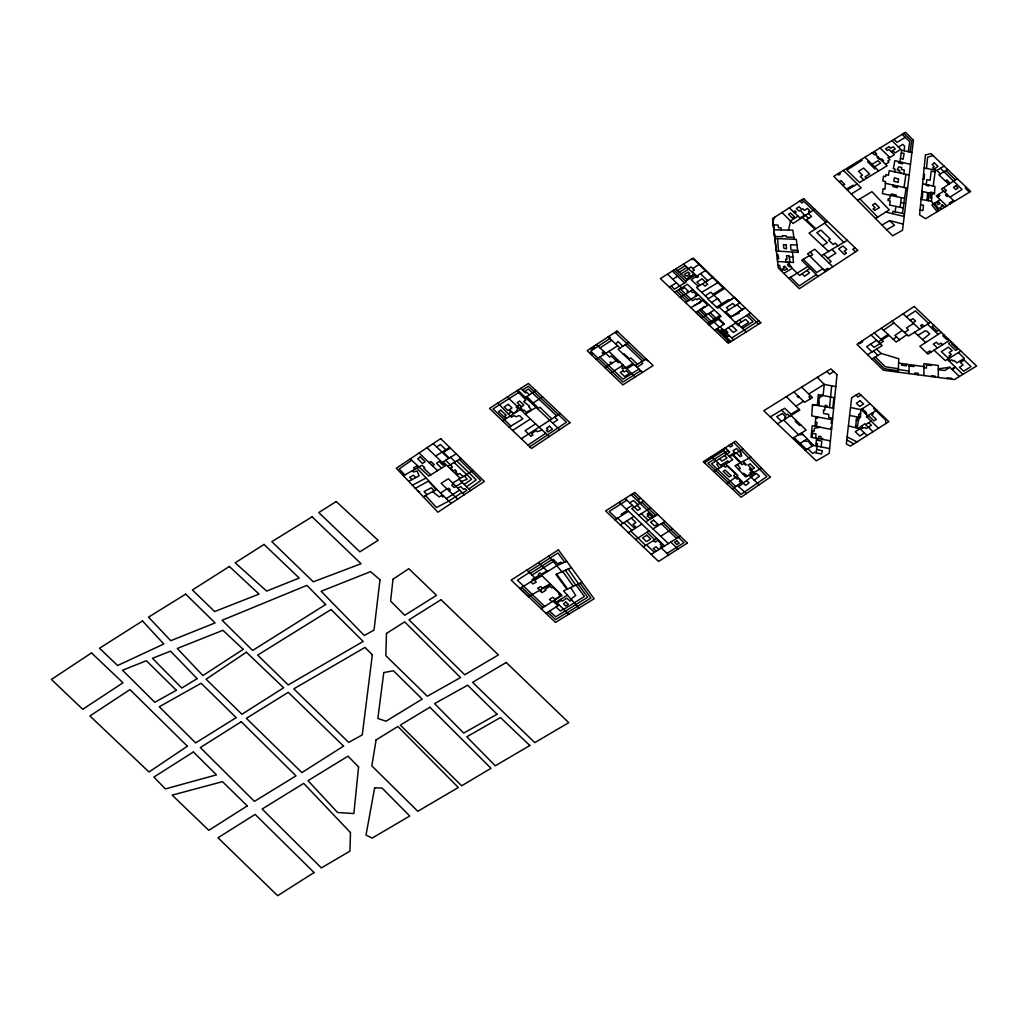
<?xml version="1.0" encoding="UTF-8"?>
<svg xmlns="http://www.w3.org/2000/svg" width="1028" height="1028" viewBox="0 0 1028 1028"><rect width="100%" height="100%" fill="white"/><g stroke="black" fill="none" stroke-linecap="round" stroke-linejoin="round"><path stroke-width="1.5" d="M918.261 374.822L918.287 373.37L914.856 372.92L914.869 374.372M906.413 364.246L906.375 365.827L901.633 365.223L901.723 363.539M908.958 373.601L909.189 364.657L898.613 363.077M815.821 438.134L815.975 433.957L812.416 433.315M898.266 372.2L898.793 358.746L881.137 353.452L876.55 349.083M909.189 175.094L889.194 170.609L888.5 175.3L885.943 174.567L885.635 176.585L883.527 176.109L882.795 180.954L885.532 181.596L885.005 189.229L883.052 188.715L882.422 193.624L904.524 198.34L902.481 213.349L904.473 213.991M870.099 403.76L860.796 409.619L860.436 417.574L849.603 415.466M819.213 405.726L818.969 397.875L819.74 398.003L819.856 396.333L821.603 396.667L821.796 395.279M826.718 407.049L826.82 405.61L825.278 405.238L824.752 410.198L823.454 410.005L823.646 413.564L828.658 414.348L828.761 417.432L832.667 418.165M927.025 200.447L927.577 192.634M928.425 200.704L928.978 192.93M938.77 210.753L931.471 201.244L932.01 193.585M812.107 437.44L812.595 430.861L814.189 431.195L814.369 428.265L820.318 427.262M904.203 150.756L904.576 146.105L902.687 144.37L898.421 146.991M817.401 405.417L818.288 394.598L834.697 397.797M815.975 445.869L816.617 438.288M830.637 429.319L830.791 427.507L831.716 427.687M815.037 426.222L815.859 416.661M855.643 427.648L856.465 418.37L858.765 418.743M926.511 168.425L927.603 157.258L933.013 155.511M823.12 395.536L824.225 384.382L817.311 377.327M829.519 407.538L831.678 385.847M832.847 408.129L833.901 397.643M816.592 426.53L817.016 422.444L815.41 421.878M795.543 419.835L795.364 421.441L799.347 425.206L801.108 425.206M821.154 446.897L821.835 441.102L816.463 440.112M817.645 416.995L817.478 418.332L815.744 417.998M892.677 213.721L892.972 211.344L902.481 213.349M895.182 211.807L895.863 206.397M900.13 207.296L901.338 197.659M890.235 195.294L889.747 199.072L888.243 198.7L887.999 200.563L890.287 201.051L889.593 205.073L903.085 207.926M896.21 196.566L896.39 195.166L891.533 193.958L891.276 195.513M897.637 186.068L897.431 187.636L892.805 186.479L893.024 185.027M928.798 185.117L928.682 185.991L926.138 185.348L926.832 179.592L930.07 180.337L931.188 171.111L935.107 171.959M933.231 186.068L935.339 170.147M822.593 439.393L822.708 438.622L820.897 438.262L821.051 436.72L818.969 436.129L818.481 438.635M903.792 173.886L904.344 170.095L901.415 169.479L901.762 167.435L898.78 166.934L897.161 169.787L899.551 170.288L899.166 171.291L901.517 173.372M903.997 187.507L905.925 174.362M910.05 152.08L911.669 141.003L903.843 133.344M908.238 151.681L909.741 141.748L902.198 134.36M904.524 198.34L906.092 187.983M902.687 162.488L902.455 163.876L898.369 162.771L898.665 161.537L894.887 160.638L893.332 168.682L895.118 169.132L894.604 171.83M816.695 449.442L822.361 450.791L821.513 454.042L816.129 452.757L817.466 443.646L816.181 443.415M857.146 428.008L859.022 417.291L858.637 414.425L860.642 413.012M831.793 419.642L831.125 423.073L832.14 423.407M788.527 230.054L790.558 221.007M772.915 221.328L774.688 217.242M754.205 480.204L759.474 476.17L756.171 473.394L738.644 486.565M732.411 489.058L742.383 481.682L736.832 476.388M570.913 599.041L575.744 595.533L570.771 587.541M726.68 483.661L737.898 475.63L725.819 464.052M521.479 406.728L523.843 405.032L519.654 401.036L517.123 402.655L521.479 406.728L520.245 407.345L523.213 410.532L524.1 410.031L526.233 412.267L531.373 409.491L528.79 406.818L529.651 406.381L523.625 401.562L525.976 400.123L516.981 390.781M464.245 484.471L471.608 479.279L454.145 462.484M466.519 486.745L476.221 479.896L456.805 460.852M468.794 489.02L480.821 480.526L459.246 459.362M809.935 268.308L799.63 275.491L792.19 268.308L787.821 262.14M411.688 460.236L399.16 468.922L404.839 474.949M603.899 351.563L602.151 352.771L603.834 354.519M883.489 330.206L893.975 322.959M902.25 330.399L894.887 335.488L899.577 339.703M904.627 332.545L908.444 329.898L906.478 327.971L913.519 323.447M922.63 339.638L929.749 333.882L926.909 331.17L925.161 330.849L917.94 335.372M875.599 154.585L876.614 153.904L874.211 151.553M542.129 429.974L537.284 431.734L536.076 430.591L531.489 433.598L532.954 434.985L530.936 436.296L525.115 430.681L535.575 423.844M722.53 331.427L736.433 322.522M952.66 343.146L951.62 343.853L957.479 349.391L955.732 350.497L948.536 343.532L951.247 341.81M648.347 361.008L645.533 359.222M833.631 371.481L829.647 374.179L826.795 371.416M907.004 334.678L896.198 342.003L881.33 328.215M597.204 345.19L596.086 344.817M525.539 397.438L535.832 390.486M729.25 335.603L727.863 336.529L720.949 329.898L722.376 328.999M891.315 151.566L895.311 148.893L893.036 146.747L890.736 148.238L889.104 146.631L885.609 148.867L887.305 150.512L889.002 149.433L894.386 154.688L889.85 157.464L880.032 147.968M707.675 323.614L719.934 315.39M527.981 445.137L545.688 433.289M529.728 446.807L566.454 422.225L528.341 386.284L522.52 390.023M462.664 493.106L466.815 490.343L464.913 488.583L463.679 489.456L460.672 486.54L457.807 488.236M800.015 217.987L805.091 214.736L805.631 215.237M816.296 274.553L799.231 285.9L790.545 277.239M881.921 340.05L889.014 335.334M906.439 316.868L915.46 310.893L928.682 323.473M880.97 339.176L888.076 334.473M910.294 320.453L912.954 318.68L915.601 321.109L912.89 322.856M893.191 339.214L896.557 336.991M609.887 338.546L590.702 351.178L622.917 382.056L640.701 370.71M600.069 347.914L611.711 340.255M615.823 344.084L618.008 341.502L622.801 346.256M957.286 178.679L941.519 189.062L954.408 201.308M688.4 268.629L691.086 266.933L692.795 268.526L699.079 264.402M705.311 295.82L710.836 292.196L712.995 294.342L723.237 287.904L693.63 259.095L692.795 259.673L691.921 258.786M521.273 438.738L560.221 413.487M864.381 432.981L859.755 436.013L855.245 431.709L859.986 428.689L848.396 425.9M814.767 209.275L793.012 223.462L782.038 212.5M711.556 302.515L717.544 298.595L721.733 303.864L728.505 299.636L729.443 300.561L734.339 297.452L739.89 302.759L724.804 312.461L719.15 307.128M944.012 334.897L942.753 335.732L946.968 339.703L948.214 338.906M635.664 539.584L648.976 530.911M685.625 281.197L695.082 275.054M432.467 465.774L434.24 464.617L430.925 461.559L429.19 462.677M822.541 245.808L827.27 242.724L816.836 232.662L820.871 230.054L830.277 239.087L828.555 240.141L833.181 244.51L835.134 243.071L837.91 245.872M529.343 572.455L517.431 580.216L544.737 606.43M941.34 332.34L919.867 346.282L927.937 354.082L949.628 340.255M625.487 367.446L622.878 369.129L621.876 368.242L622.994 367.549L621.58 366.174M714.666 330.258L724.393 323.961L718.276 318.205M798.923 444.276L807.25 438.879M952.275 369.617L954.254 368.332L953.701 367.806M705.838 270.261L691.189 279.706L698.308 286.388M889.194 156.834L887.884 157.682L889.965 159.687L887.806 160.972L889.002 162.128L885.545 164.274M512.612 430.462L530.384 419L549.222 436.604M552.691 423.061L557.6 419.887L554.593 417.085M937.549 197.183L939.836 195.706L938.525 194.433M940.119 199.599L931.882 204.932L937.163 211.717M937.446 209.031L938.474 208.363L934.503 203.223M772.593 218.578L803.6 198.622L857.827 250.382L799.334 288.701L778.273 267.935L772.593 218.578L776.333 251.05L797.895 252.348L797.689 250.498L790.943 249.868L790.571 244.703L796.996 245.075M794.734 213.002L796.212 212.051L795.029 210.894L793.513 211.845M790.519 220.969L798.036 216.124M804.294 199.278L801.968 200.768L801.275 200.113M518.652 392.503L493.054 408.926L510.98 426.029M524.319 391.655L528.302 389.098L556.611 415.787M628.828 342.388L618.085 349.276L642.461 372.38M623.392 354.3L624.137 353.825L629.457 358.875L630.922 357.962L637.514 364.208M716.555 307.192L721.733 303.864M440.524 493.029L446.974 488.891M636.987 367.189L642.821 363.462L641.202 361.907M947.906 183.395L949.384 182.444L946.801 179.951L945.259 180.889M739.235 325.246L738.425 325.76L735.585 323.062M876.601 340.294L866.643 346.68L872.04 351.897M669.395 287.197L676.334 282.764M674.754 292.299L687.334 284.268L721.052 316.418L708.523 324.424M842.934 185.567L844.733 184.423L840.943 180.632L839.118 181.699M827.411 221.341L809.01 233.099L828.568 251.462M638.941 369.052L622.968 379.216L599.851 357.037M709.256 325.118L718.405 319.284L723.879 324.295M943.691 191.131L936.212 195.924L946.801 205.908M946.891 194.176L945.516 195.063L946.994 196.528L948.42 195.628M950.026 197.145L962.067 189.473L940.453 168.258M966.371 187.353L965.241 188.073L969.443 192.236M528.61 571.735L557.973 552.948L564.693 562.162M530.332 573.418L551.895 559.63M532.054 575.102L553.462 561.404M733.671 442.413L766.849 476.645L741.059 494.327L707.971 463.255L728.081 450.521M720.602 465.363L727.67 460.84L728.942 462.06M541.126 608.73L561.995 595.405L541.499 575.269M546.009 613.382L559.206 604.965M694.08 274.091L686.267 279.063L675.73 268.963M609.373 338.084L610.208 337.557L609.039 336.503M724.753 288.315L707.855 299.058L717.557 308.13L734.339 297.452M714.139 310.07L701.738 317.96L695.956 312.448L708.588 304.763M447.206 489.11L448.581 488.223L450.392 489.919L448.992 490.806M459.657 490.099L446.268 498.619M462.047 492.489L448.799 501.086L436.502 507.524L425.464 495.496M677.478 270.621L685.303 265.648M615.772 333.033L617.738 331.787M502.538 420.85L520.438 409.491M444.212 464.283L442.875 465.131L439.136 461.418L436.502 463.255L441.59 468.125M525.347 414.181L536.063 407.371M619.755 361.856L618.381 362.743L611.21 355.945L609.604 356.986L596.51 344.534M635.291 365.582L646.098 358.862L642.449 361.136L625.23 344.688M452.693 483.096L473.15 470.438M810.103 256.28L812.711 254.636L810.141 252.181M742.473 328.395L753.1 321.648L746.636 315.467M731.743 337.994L758.792 320.813M726.77 341.784L728.299 340.808M626.926 500.173L609.18 511.43L616.787 518.69M878.272 341.887L881.613 339.767M626.27 509.104L632.284 505.288M627.504 510.274L621.092 514.347L622.146 515.285M643.721 501.021L631.757 508.629L668.367 543.619M614.975 519.847L628.519 511.237M795.89 406.15L803.549 401.293M725.267 447.733L729.79 452.217L711.543 463.769L735.804 486.54M718.354 463.204L716.747 464.219L719.497 468.061M713.869 471.634L732.694 459.683L722.221 449.673M939.078 330.181L937.24 331.35L932.1 326.416L933.938 325.272M628.404 532.658L641.896 524.087M563.691 609.398L584.379 596.497L576.053 585.086M565.4 611.095L587.63 597.255L578.07 584.161M959.394 376.518L949.872 367.279L944.758 370.53L938.307 369.707M567.109 612.791L590.882 598L580.088 583.223M951.71 369.078L955.14 366.893M667.082 553.398L683.954 542.681L663.086 522.584M436.643 446.923L440.447 444.52L445.844 449.763M690.957 307.706L703.499 299.765M788.913 263.682L787.435 264.62L789.08 266.689L790.982 266.599M591.588 354.853L592.205 354.467L590.457 352.758L589.815 353.144M596.227 359.312L617.674 345.806M604.965 367.703L617.597 359.749L635.253 376.98M726.565 333.021L727.811 332.237L725.164 329.68M679.225 272.291L687.09 267.357M680.973 273.962L688.824 269.04M532.054 403.593L542.655 396.924M875.522 218.514L889.271 209.892L871.911 191.658L857.545 200.344M827.797 258.272L835.841 253.222L832.012 249.406M741.188 327.148L748.731 322.432L745.596 319.4L738.027 324.077M640.868 498.272L637.861 500.161L640.74 502.923M546.909 570.861L541.435 574.305L540.111 572.917L538.261 574.215L539.263 575.127L531.964 579.599L532.902 580.537M620.321 524.935L633.929 516.403L664.602 545.971M638.735 515.298L650.724 507.781M645.674 521.928L657.637 514.437M652.986 528.919L664.91 521.44M660.683 536.269L672.569 528.816M651.174 554.4L680.215 536.192M610.542 373.061L623.174 365.184M797.998 395.921L797.163 396.435L798.448 397.605L799.244 397.129M867.529 354.724L882.14 345.588L871.063 334.999M725.742 448.182L723.365 449.673L724.008 450.341L704.386 462.741M926.678 352.861L929.852 350.882L931.06 352.09M860.976 395.048L857.892 396.975L856.016 395.112M867.118 417.227L868.968 416.07L873.916 420.837L876.357 419.424L871.603 414.965L873.247 413.873L872.219 412.973M865.653 424.577L871.166 421.133M462.24 482.466L454.17 487.516L451.755 485.177L453.618 484.034M855.116 247.787L852.816 249.226L855.617 251.834M629.753 502.872L633.556 500.495L637.951 504.697M808.74 394.02L824.225 384.382L835.803 386.644M930.725 322.214L908.521 336.04L891.983 321.16M550.597 584.212L528.405 596.613L519.937 588.491L557.15 565.567L566.724 561.249M788.81 278.318L807.982 266.406M828.928 262.95L831.151 261.562L823.775 254.314M944.424 191.838L946.454 190.578L943.447 187.79M643.297 546.87L656.828 538.466M960.91 351.023L945.387 360.661L934.015 350.214M877.861 156.796L877 157.323L879.017 159.276L879.904 158.775M880.7 159.558L881.754 158.903L883.669 160.702L882.564 161.37M685.548 302.566L698.243 294.728M750.607 313L735.354 322.445L724.804 312.461M905.231 137.328L897.046 142.365L894 139.397M713.175 277.252L696.521 287.493L708.382 298.724M622.454 364.49L622.672 365.493M625.808 367.767L632.952 363.359M626.874 368.808L634.045 364.4M728.98 456.136L734.763 452.564M557.099 602.858L561.365 600.236L562.355 601.213L566.672 598.168L570.116 600.982L571.851 600.095M865.46 413.693L866.681 412.935L862.274 408.694M876.794 410.146L866.411 416.546L878.516 428.239M672.749 279.256L677.645 276.262L684.494 282.97M680.138 297.413L692.872 289.588M871.975 359.068L881.137 353.452M777.451 423.78L799.835 410.043L786.304 396.667M874.532 407.987L873.646 408.54L885.506 419.912L886.007 423.472M874.52 166.819L880.572 163.105L878.079 160.702L872.027 164.339M435.615 456.021L449.673 447.411M450.328 448.067L443.428 452.281L449.236 458.09M456.214 453.823L443.119 461.842L460.197 478.354M447.835 466.339L460.852 458.372M556.251 602.035L567.43 595.186M565.246 610.94L555.647 616.813L549.62 611.082M566.955 612.637L555.544 619.614L547.808 612.238M847.303 189.987L857.211 183.948M872.258 152.748L874.25 154.701L875.188 154.174L887.113 165.804L859.524 182.534L846.866 170.095L862.235 160.201L861.323 159.456M851.248 193.971L861.22 187.893L843.461 170.417M947.623 169.466L938.847 174.811L948.818 184.256M541.949 575.706L534.56 580.216L536.256 582.092L532.915 583.968L530.846 581.797M792.678 438.313L806.183 430.089L790.995 415.466M924.159 167.975L936.842 170.442L944.064 166.061M781.601 271.212L782.591 270.608L780.072 267.781L779.802 265.532L777.965 265.198M783.811 273.397L792.19 268.308M461.238 481.464L467.123 479.331L464.36 475.81M509.143 427.147L522.764 418.897L519.872 415.903L518.395 415.672L516.506 416.803L513.871 415.685L511.417 417.239L497.848 403.053M809.409 255.599L801.711 260.251L818.159 276.378M822.773 268.809L816.682 272.497L803.279 259.313M824.34 270.351L827.591 268.372L828.735 269.439M799.077 409.285L790.956 414.194L784.737 408.257L770.242 416.893M949.319 361.252L951.735 359.8L953.174 361.098L954.164 360.391L956.824 362.935L964.328 358.322L958.404 352.578M701.687 292.389L718.431 282.289M563.421 609.129L560.311 611.005L556.045 606.983M868.84 161.178L867.683 161.871L874.905 168.965L876.062 168.348M821.449 255.702L847.265 240.295M508.23 413.899L510.955 412.292L509.798 410.982L510.466 410.557L513.255 413.372L515.979 411.65L517.855 408.848L516.12 406.972L519.821 405.173M846.442 189.101L853.047 185.233L853.78 186.029M881.985 225.055L889.618 220.583L903.239 224.13M729.7 456.817L743.103 448.979M443.775 496.203L442.605 496.884L441.308 495.599L439.174 496.871L432.634 491.615M886.65 229.771L894.514 225.261L889.618 220.583M805.168 450.238L813.598 445.394L829.635 448.594M953.586 200.524L949.242 202.991L950.142 203.891M810.617 395.831L808.882 396.795L810.732 398.646M742.691 473.818L743.604 473.304L747.407 476.003M761.607 468.177L745.685 476.953L735.033 465.787L750.928 457.1M415.312 488.339L428.393 481.143L436.206 489.675M419.064 492.309L419.668 491.975L417.535 490.69M403.4 475.746L422.084 465.26L424.782 467.791L423.857 468.408L430.861 474.833M423.228 496.704L436.771 489.379L451.189 503.412M738.592 469.526L740.34 468.575L737.436 464.476M550.263 583.878L542.373 588.144L540.792 586.5L537.541 588.299L541.216 590.547L540.291 591.139L542.039 592.616L545.894 590.278L544.943 589.417L550.006 586.191L551.959 587.926L553.077 587.284L559.463 593.4L558.577 594.004L560.543 595.829L555.056 599.388L552.833 597.268L549.453 599.388L551.985 601.804M408.694 481.335L419.141 475.81L417.098 471.004L413.41 471.981L412.344 470.85M412.382 485.242L426.106 477.981M417.586 465.671L413.539 467.779L415.042 469.372M860.333 429.036L862.723 427.828L865.28 427.648L866.244 428.522L871.358 425.309L868.66 422.701M582.092 582.285L563.562 590.882L578.982 608.023M552.113 559.887L553.334 559.335L557.549 563.819L560.902 562.162L561.943 563.408M571.375 567.61L555.865 574.446L566.981 589.288M938.307 368.846L949.872 367.279M812.428 405.495L816.206 405.199M777.232 258.863L778.826 258.799L777.836 254.417L776.705 254.353M803.125 434.638L798.589 434.703L783.632 419.977M781.216 229.938L780.984 227.869L778.402 227.599L778.055 225.081L773.313 224.798L773.904 229.822L792.832 230.118L794.143 239.267M793.873 237.352L786.33 237.044L786.227 235.849L782.552 235.618L782.604 236.62L774.662 236.568L773.904 229.822M774.894 238.483L796.276 239.357L797.895 252.348M777.541 261.523L793.462 262.474L792.498 252.014M901.26 153.082L904.1 153.339L903.162 159.25L900.464 158.389M909.15 366.071L913.982 366.533L913.982 365.287M803.999 440.986L808.522 441.462L812.056 446.28M789.247 256.859L792.973 257.244M909.189 364.657L923.915 366.585M923.915 367.741L926.434 368.075L926.498 364.966L931.111 365.505L931.098 364.554M898.395 368.731L885.365 366.79L875.355 356.999M898.369 369.489L909.022 371.082M898.318 370.851L884.401 368.718L873.556 358.104M920.561 204.752L923.388 205.227L922.977 210.56L920.047 209.995M921.242 197.761L922.36 197.954L922.733 193.007L921.718 192.814M833.657 408.27L812.48 404.544L811.76 415.903L832.5 419.771M931.689 198.186L930.34 197.941L930.687 192.12L934.491 193.007M921.075 199.393L931.471 201.244M830.406 440.845L811.053 437.247L812.197 425.656L831.536 429.486M856.311 420.156L858.444 420.568M923.542 174.195L924.532 174.387L924.108 179.412L923.067 179.065M850.516 407.512L860.796 409.619M922.604 183.781L934.992 186.453L934.413 194.112L921.859 191.401M911.926 152.517L901.697 150.191L899.937 161.833L910.487 164.326M885.275 183.267L907.583 188.317M885.789 212.076L904.177 216.471M900.734 202.477L903.895 203.236M855.823 425.721L857.48 426.119M816.129 452.757L814.587 452.294L812.531 453.399L807.828 448.709M847.136 436.939L857.031 441.899M846.776 439.984L853.921 443.878M746.585 480.603L749.104 482.736L745.75 485.447L743.154 483.173M699.451 310.327L704.463 306.434L704.99 306.961M656.262 551.201L653.243 548.592L656.044 546.819L658.909 549.543M801.968 273.859L804.654 276.236L809.499 272.78L806.89 270.441M751.931 476.581L751.352 476.067L754.873 473.6L750.157 468.678L749.271 469.115L751.789 471.801L749.862 472.816L751.005 474.024M737.359 485.409L746.367 493.556M944.873 207.078L942.252 204.701L941.365 205.279L942.329 206.204L939.733 207.862L941.018 209.404M529.459 394.791L526.606 392.208L525.629 392.863L520.733 388.378M914.547 332.288L925.753 342.465M701.803 300.844L699.079 298.351L696.791 299.713L695.75 298.775L692.409 300.664L680.189 288.829M858.817 343.108L859.562 343.789L862.698 341.733L861.952 341.039M410.236 458.912L428.869 476.08L445.599 465.62L426.993 447.733M866.527 178.281L865.036 176.893L869.611 174.066L863.661 168.091L858.509 171.303L862.453 175.235L860.282 176.469L863.803 179.939M837.627 174.002L838.732 175.03L840.236 174.079L839.182 173.051M805.387 215.392L808.612 218.386M903.111 313.797L919.636 329.114M874.224 332.918L883.335 341.36L874.121 347.4L870.652 344.11M697.498 275.645L698.526 276.596L696.958 277.56L695.969 276.622M608.113 336.901L620.051 348.017M590.676 348.376L591.383 349.019L594.544 346.963L593.824 346.295M948.728 358.579L941.314 351.64L948.356 347.168L952.249 350.599L949.127 352.437L951.35 354.57L948.972 356.048L950.463 357.5M714.036 322.072L719.471 327.148M615.168 332.468L644.26 359.98M553.013 601.149L557.947 605.762M809.704 212.578L808.561 211.511L809.691 210.714L807.481 208.427L804.397 210.342L802.842 208.787L801.814 209.455L799.09 206.731L796.327 208.581L799.129 211.061L800.272 210.226L804.461 215.16M808.329 213.477L811.516 216.471L806.427 219.838L815.795 228.756M802.367 217.371L815.05 229.244M696.83 276.069L692.114 271.61L694.388 270.043L692.795 268.526M517.868 390.216L559.643 429.627M668.727 554.966L660.349 547.102L662.109 545.894L660.387 544.287L661.312 543.671L657.946 540.42L655.234 542.141L653.551 540.51M799.823 201.051L801.853 202.953L803.999 201.475L825.792 222.382M789.286 207.836L800.581 218.527M736.909 304.686L742.19 309.685M735.2 305.779L732.733 303.44L726.449 307.578L728.788 309.891M725.858 311.78L731.088 316.727M419.026 453.04L437.581 470.631M689.21 300.304L678.377 289.986M676.565 291.142L687.385 301.435M942.637 344.714L940.89 343.056L938.757 344.509L936.392 342.247L933.334 344.097L937.446 348.017M748.461 314.337L758.651 324.116M713.959 295.177L719.497 300.459M690.662 276.262L688.619 274.309L689.775 273.577L688.182 272.047L684.25 274.54L685.946 276.172L687.179 275.388L689.12 277.252M673.957 270.068L686.306 281.852L674.509 289.189L671.207 286.041M731.679 325.542L736.716 330.361L733.401 332.468L728.389 327.636M710.168 312.589L715.925 318.076M708.369 313.746L714.152 319.258M701.173 309.274L706.866 314.697M699.644 310.212L711.209 321.237M717.351 328.51L731.011 341.54M697.794 311.33L709.436 322.432M793.976 437.517L806.492 449.467M725.087 452.41L726.822 454.068M724.56 455.507L727.053 457.897L722.067 461.058L719.639 458.642M723.571 465.466L725.344 467.162L727.259 466.005L735.778 474.088L733.581 475.527L737.192 479.138L738.412 478.405L740.533 480.474L739.338 481.22L740.918 482.774M636.987 505.301L640.483 508.629L637.694 510.402L625.178 498.503M641.318 513.679L648.27 520.309M670.783 542.103L678.043 549.016M619.164 502.319L633.929 516.403M507.318 396.975L530.384 419M626.823 520.862L633.813 527.531L635.355 526.542L633.042 524.331L635.908 522.507L631.295 518.061M646.535 544.866L654.399 552.37M630.781 531.142L645.7 545.38M463.063 476.606L459.837 473.522L458.231 474.461L455.468 471.775L456.445 471.184L455.083 469.847L453.322 470.837L450.598 468.113L452.5 466.956L445.638 460.287M457.691 499.107L441.115 483.314L448.349 478.752L464.283 494.738M521.774 587.374L542.938 607.574M728.903 445.432L730.471 446.936L732.668 445.484L731.152 443.993M748.937 475.154L759.075 484.856M711.389 456.56L721.862 466.558M861.053 409.465L867.645 415.787M702.664 300.292L707.817 305.239M720.05 326.776L733.671 339.857M694.363 305.547L700.608 302.476L700.068 301.936M716.246 329.23L729.829 342.273M785.765 418.666L784.582 417.535L785.829 416.777L782.321 413.552L776.731 416.687L781.46 421.313M608.859 351.358L617.597 359.749M612.033 363.244L610.696 361.959L609.874 362.473L611.197 363.771M683.607 264.016L696.419 276.339M632.978 493.556L639.056 499.415M641.909 502.178L655.825 515.568M631.166 494.699L654.001 516.711M661.274 523.715L676.578 538.466M646.959 532.221L654.785 539.739M623.97 522.648L631.989 530.384M617.635 518.151L622.955 523.278M945.786 170.584L955.436 179.9M739.389 319.952L741.458 321.957M801.609 387.119L812.454 397.618L804.603 402.308L793.886 391.951M448.594 458.488L433.199 443.595M927.539 324.193L938.127 334.434M922.412 327.392L920.535 325.58L922.232 324.475L924.056 326.364M948.394 358.785L950.322 360.648M947.418 359.402L962.863 374.398M832.834 266.753L814.78 249.226L807.584 253.8L825.535 271.533M873.016 431.734L864.831 423.793L859.125 427.854L867.028 435.538M735.971 322.072L746.161 331.98M551.83 418.846L539.918 407.281L538.402 408.244L526.837 396.551M700.505 273.692L707.637 280.657M702.535 283.805L704.925 286.144L707.752 284.306L702.111 278.806L696.894 282.122L700.119 285.283M891.944 140.656L900.824 149.343L895.028 152.902L892.741 150.615M873.414 351.036L877.912 355.431M690.777 290.873L692.679 292.736L693.939 291.978L696.56 294.535L695.249 295.254L696.072 296.064M667.493 274.116L682.669 288.932L684.738 287.712L687.938 290.847L686.922 291.502L688.002 292.582M789.748 416.224L787.641 414.168L786.42 414.888L781.64 410.095M526.876 570.039L535.794 578.764M450.534 457.293L455.16 461.855M936.842 170.442L940.35 173.899M672.376 271.058L677.645 276.262M554.439 600.236L568.664 614.333M864.895 157.258L878.632 170.905M824.572 223.153L843.821 242.351M458.912 479.138L470.438 490.652M538.595 562.56L547.577 571.529M736.395 452.911L740.173 456.728L741.843 455.7L740.25 454.132L741.445 453.412L736.549 448.542L732.951 450.739L735.573 453.387M733.234 454.749L740.944 462.561M732.694 455.07L742.023 464.669L744.054 463.525L745.621 465.119L746.328 464.733L743.154 461.366M859.896 198.931L877.745 217.126M801.48 432.942L813.598 445.394M417.034 468.28L436.771 489.379M434.06 490.844L431.22 487.799L424.101 491.577L426.98 494.674M415.685 477.634L413.436 475.18L409.761 477.275L411.907 479.626M548.734 556.071L561.892 571.786M861.361 426.26L862.723 427.828M556.701 574.074L567.572 589.018M562.701 571.439L573.328 586.346M568.176 569.011L578.635 583.891M565.426 570.232L575.77 585.215M789.864 262.256L789.106 255.612L786.484 255.625L787.062 259.249L785.662 259.133L785.932 262.024M777.553 238.586L778.569 251.192M951.607 379.178L951.555 378.291L947.161 377.854L947.161 378.587M938.333 377.443L938.294 365.454L923.902 363.655L923.954 375.554M931.831 376.595L931.831 375.695L935.12 376.171L935.12 377.019M386.451 633.441L385.847 655.71L427.327 696.239L460.505 677.568L404.659 621.876L386.451 633.441M350.484 832.616L349.957 851.133L321.378 867.902L262.153 809.023L303.71 783.375L350.484 832.616M925.431 154.971L919.572 214.852L925.598 218.707L970.689 191.478L930.931 153.532L925.431 154.971M837.01 374.629L829.146 453.438L816.258 460.827L763.778 410.725L830.842 368.885L837.01 374.629M358.579 766.952L353.863 813.572L337.569 812.493L308.014 780.65L348.029 756.158L358.579 766.952M393.017 579.201L390.589 601.097L404.762 615.271L436.502 595.341L408.823 568.702L393.017 579.201M851.647 397.72L846.327 443.929L850.362 446.139L888.847 421.66L859.1 393.261L851.647 397.72M898.523 179.026L898.151 182.329L893.833 181.275L894.399 177.793L898.523 179.026M379.987 579.766L374.025 630.074L364.285 635.497L321.121 591.28L370.568 571.619L379.987 579.766M913.417 140.155L902.507 230.246L892.625 235.81L833.811 176.341L905.527 132.316L913.417 140.155M372.329 654.823L362.28 734.891L348.672 742.409L293.802 688.85L364.979 647.409L372.329 654.823M383.778 672.569L377.841 718.456L386.027 721.219L422.187 699.104L393.441 670.77L383.778 672.569M376.119 739.89L371.815 765.86L417.805 811.285L458.321 787.499L397.862 726.475L376.119 739.89M374.642 787.859L366.019 835.083L372.162 838.09L409.761 816.014L382.031 788.026L374.642 787.859M934.336 162.899L932.126 164.506L934.246 166.716L932.692 167.744L934.079 169.093L938.011 166.407L934.336 162.899M565.888 602.061L563.472 603.783L565.811 606.07L568.381 604.336L565.888 602.061M420.221 456.985L417.664 458.745L422.341 463.448L425.219 461.688L420.221 456.985M846.327 253.171L844.335 254.52L838.668 248.776L843.088 245.975L846.789 249.496L844.206 251.14L846.327 253.171M770.28 477.172L741.085 497.192L703.28 461.7L735.585 441.192L770.28 477.172M955.796 185.798L953.509 187.34L955.706 189.46L958.096 188.034L955.796 185.798M187.379 746.2L148.996 771.989L89.899 715.963L129.952 689.621L187.379 746.2M569.987 422.701L531.489 448.478L489.508 408.412L528.379 383.47L569.987 422.701M246.386 652.215L206.063 679.212L241.94 714.254L283.638 687.771L246.386 652.215M440.691 438.596L396.294 468.215L437.889 512.227L484.355 481.425L440.691 438.596M91.505 652.921L51.4 679.457L82.728 709.294L123.013 682.785L91.505 652.921M914.213 306.447L856.941 344.354L883.425 370.26L954.434 379.538L976.6 366.007L914.213 306.447M616.967 331.067L587.219 350.651L622.852 384.883L653.127 365.57L616.967 331.067M731.062 475.681L729.109 476.966L723.172 471.312L725.164 470.04L731.062 475.681M243.212 649.336L202.889 675.55L177.266 648.462L222.935 630.305L243.212 649.336M860.128 400.779L856.35 403.233L859.704 406.445L863.584 404.004L860.128 400.779M738.824 313.206L730.021 317.395L745.159 307.796L737.975 312.371L738.824 313.206M558.422 549.877L511.147 580.1L555.454 622.403L594.133 598.759L558.422 549.877M687.372 543.08L658.562 561.442L605.62 510.903L634.777 492.412L687.372 543.08M142.494 620.963L99.523 648.257L117.616 665.527L163.799 644.003L142.494 620.963M229.385 566.479L192.403 589.969L214.621 611.557L259.043 594.094L229.385 566.479M264.042 544.454L235.168 562.804L266.65 591.1L299.212 578.044L264.042 544.454M336.195 501.523L318.783 512.574L359.877 551.818L378.175 540.342L336.195 501.523M508.269 404.338L504.144 406.959L507.922 410.57L512.047 407.936L508.269 404.338M500.842 410.172L498.516 411.65L505.686 418.486L506.431 418.01L504.568 416.224L506.136 415.222L500.842 410.172M622.955 370.748L620.308 372.432L624.613 376.556L629.29 373.588L626.206 370.645L624.189 371.93L622.955 370.748M549.543 426.273L546.588 428.149L547.963 429.46L546.343 430.488L547.898 431.978L552.473 429.074L549.543 426.273M193.418 751.969L153.904 777.065L165.379 788.913L216.484 774.881L193.418 751.969M648.231 513.255L647.152 513.949L648.501 515.234L647.075 516.133L651.135 518.51L652.703 517.521L648.231 513.255M653.641 520.155L650.557 522.108L654.386 525.758L658.177 524.486L653.641 520.155M646.805 535.254L642.616 537.914L646.483 541.602L650.673 538.942L646.805 535.254M247.26 805.901L208.812 830.328L172.151 795.132L222.498 781.665L247.26 805.901M343.583 746.097L301.885 772.581L246.373 718.328L288.251 692.332L343.583 746.097M676.81 540.818L674.586 542.231L676.977 544.519L679.2 543.105L676.81 540.818M964.123 360.07L960.293 362.511L963.146 364.914L959.484 367.227L963.647 371.185L971.036 366.598L964.123 360.07M314.054 872.554L277.65 895.684L217.987 837.769L255.15 814.394L314.054 872.554M241.284 721.72L200.332 747.562L254.43 801.352L296.013 775.87L241.284 721.72M760.823 322.741L728.299 343.236L660.361 278.601L693.065 258.067L760.823 322.741M325.645 604.528L252.618 650.467L222.125 620.257L306.909 585.369L325.645 604.528M794.348 216.715L792.241 218.039L788.527 214.299L790.558 213.04L794.348 216.715M441.038 599.697L408.99 619.82L464.733 674.779L498.387 654.926L441.038 599.697M875.072 203.416L872.502 205.009L875.098 207.707L873.068 208.851L874.674 210.419L879.428 207.643L875.072 203.416M236.157 717.634L195.641 742.897L159.289 706.763L201.141 683.247L236.157 717.634M938.59 202.105L936.919 203.133L938.371 204.649L940.157 203.57L938.59 202.105M331.08 609.527L257.668 655.093L288.213 684.918L363.167 641.459L331.08 609.527M185.695 594.12L148.533 617.134L170.751 640.701L215.109 622.929L185.695 594.12M312.101 516.827L271.816 541.653L313.283 581.822L361.059 563.755L312.101 516.827M197.119 678.621L181.802 688.04L152.465 658.318L170.507 651.148L197.119 678.621M429.897 707.238L400.316 725.1L461.636 785.79L490.986 768.314L429.897 707.238M506.239 662.482L472.597 682.335L534.753 742.627L568.741 722.658L506.239 662.482M529.844 745.506L495.29 765.796L466.789 736.819L500.443 717.557L529.844 745.506M497.102 714.229L463.692 733.08L434.574 703.615L467.65 685.213L497.102 714.229M176.353 690.276L154.791 702.291L122.525 670.217L146.4 660.734L176.353 690.276M754.231 468.138L752.033 469.333L747.934 464.99L750.209 463.834L754.231 468.138M787.114 268.938L784.428 270.313L782.848 268.616L784.325 267.987L783.4 266.663L784.724 266.111L787.114 268.938M786.266 244.895L783.259 244.677L784.017 248.455L786.548 248.75L786.266 244.895"/></g></svg>
